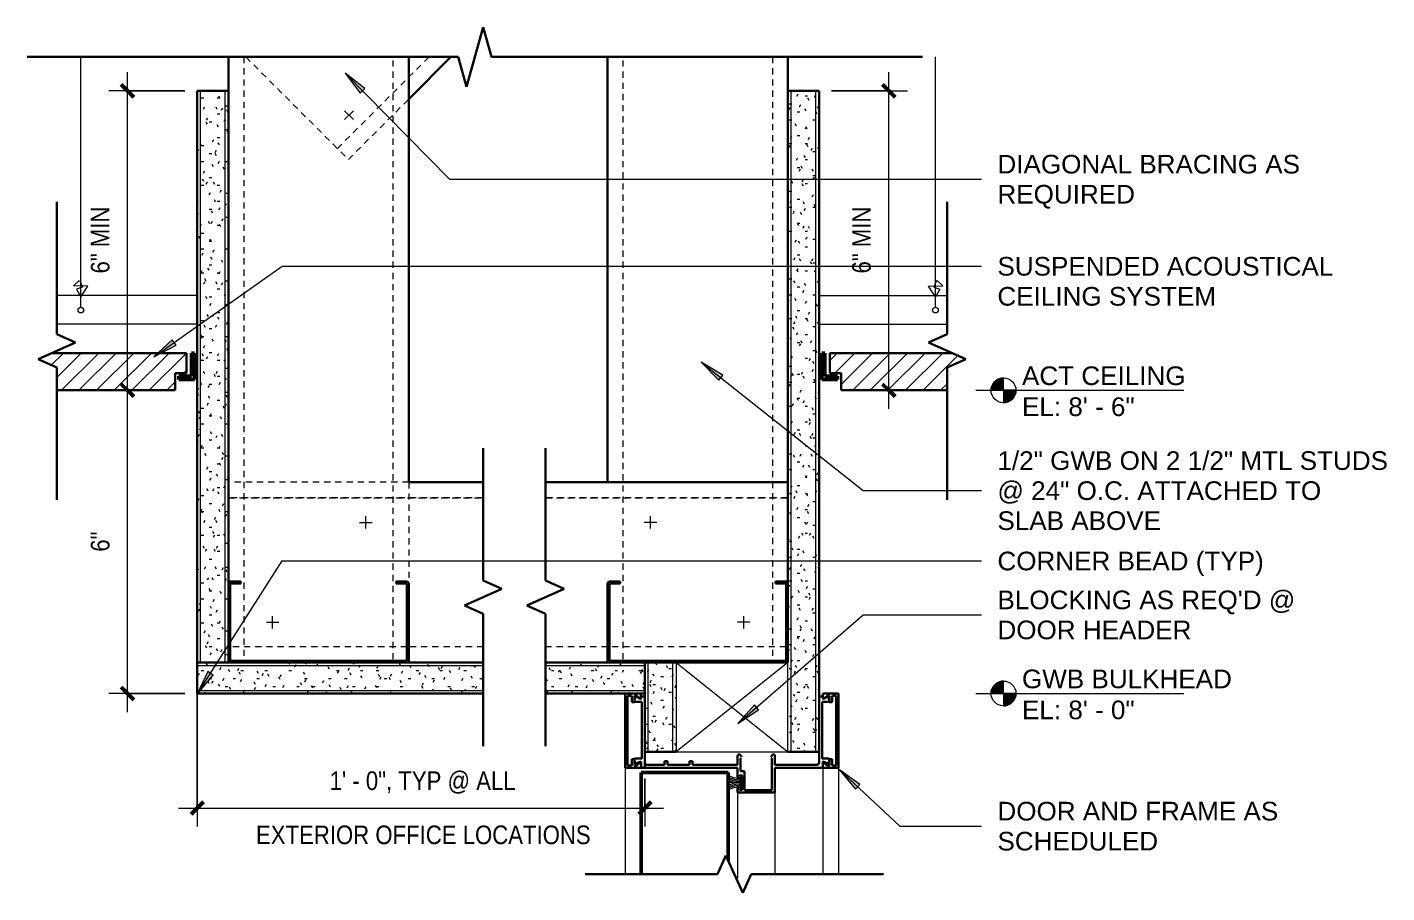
# Model space of a CAD drawing. Header units: inches. Extents: x 65 to 406, y 49 to 174.
# Drawn here: x 195.93 to 223.26, y 56.89 to 74.3 of the extents above; entities that cross this region are included whole.
import ezdxf

# ---------------------------------------------------------------- set-up
doc = ezdxf.new("R2010")
doc.units = ezdxf.units.IN
doc.header["$MEASUREMENT"] = 0
doc.linetypes.add('Hidden 1_8_', pattern=[0.1875, 0.125, -0.06249999999999999])
for name, color, linetype, lineweight in [('A-ANNO-DIMS', 211, 'Continuous', 9), ('A-ANNO-DIMS-4', 211, 'Continuous', 9), ('A-ANNO-NOTE', 131, 'Continuous', 20), ('A-DETL', 90, 'Continuous', 9), ('A-DETL-GENF', 92, 'Continuous', 9), ('A-DETL-HDLN', 90, 'Hidden 1_8_', 9), ('A-DETL-MEDM', 33, 'Continuous', 30), ('A-DETL-THIN', 151, 'Continuous', 9), ('G-ANNO-TEXT', 231, 'Continuous', 9)]:
    doc.layers.add(name, color=color, linetype=linetype, lineweight=lineweight)
doc.styles.add('Arial_2', font='arial.ttf', dxfattribs={"height": 0.3749999999999999})
doc.styles.add('Arial_3', font='arial.ttf', dxfattribs={"width": 0.85, "height": 0.3749999999999999})
doc.dimstyles.new('Linear_-_3_32__Arial__85_-_1_2__Tolerance', dxfattribs={"dimscale": 12, "dimtxt": 0.3825972749838638, "dimasz": 0.02083333333333333, "dimexe": 0.03125, "dimexo": 0.02083333333333334, "dimgap": 0.02083333333333333, "dimtad": 1, "dimdec": 1, "dimrnd": 0.5, "dimzin": 3, "dimdsep": 46, "dimlunit": 4, "dimtxsty": 'Arial_3', "dimblk1": 'OBLIQUE', "dimblk2": 'OBLIQUE', "dimsah": 1, "dimcen": 0.09, "dimdle": 0.03125, "dimazin": 0, "dimtfac": 1, "dimtdec": 4, "dimtix": 1, "dimtmove": 0, "dimatfit": 3, "dimfxl": 1, "dimtvp": 1, "dimfrac": 2, "dimtolj": 1, "dimtzin": 0, "dimarcsym": 2})
doc.dimstyles.new('Linear_-_3_32__Arial__85_-_1__Tolerance', dxfattribs={"dimscale": 12, "dimtxt": 0.3825972749838638, "dimasz": 0.02083333333333333, "dimexe": 0.03125, "dimexo": 0.02083333333333334, "dimgap": 0.02083333333333333, "dimtad": 1, "dimdec": 0, "dimzin": 3, "dimdsep": 46, "dimlunit": 4, "dimtxsty": 'Arial_3', "dimblk1": 'OBLIQUE', "dimblk2": 'OBLIQUE', "dimsah": 1, "dimcen": 0.09, "dimdle": 0.03125, "dimazin": 0, "dimtfac": 1, "dimtdec": 4, "dimtix": 1, "dimtmove": 0, "dimatfit": 3, "dimfxl": 1, "dimtvp": 1, "dimfrac": 2, "dimtolj": 1, "dimtzin": 0, "dimarcsym": 2})
pattern_1 = [(45, (13.65435249409347, 0), (-0.1767766952966369, 0.1767766952966369), [])]

# ---------------------------------------------------------------- blocks, each defined once
blk = doc.blocks.new('Gypsum Wallboard-Section - 5_8_-2601008-Section Detail - Drywall Bulkhead 4 Copy 1')
at = {"layer": 'A-DETL-GENF'}
h = blk.add_hatch(dxfattribs=at)
h.set_pattern_fill('FP_7', color=256, style=0, pattern_type=2)
h.set_pattern_definition([(0, (-185.694, -61.521), (0.64, 0.16), [0.053, -0.427, 0.053, -0.427, -2.56]), (0, (-185.694, -61.521), (0.64, 0.16), [-0.96, 0.053, -0.907, 0.053, -0.427, -1.12]), (0, (-185.694, -61.521), (0.64, 0.16), [-2.4, 0.053, -0.267, 0.053, -0.747]), (120, (-185.454, -61.441), (-0.45856406460551, 0.4742562584220408), [0.05299999999999999, -0.427, 0.05299999999999999, -0.427, -2.56]), (120, (-185.454, -61.441), (-0.45856406460551, 0.4742562584220408), [-0.9599999999999999, 0.05299999999999999, -0.9069999999999999, 0.05299999999999999, -0.427, -1.12]), (120, (-185.454, -61.441), (-0.45856406460551, 0.4742562584220408), [-2.399999999999999, 0.05299999999999999, -0.267, 0.05299999999999999, -0.7469999999999999]), (240, (-185.374, -61.121), (-0.1814359353944897, -0.6342562584220407), [0.053, -0.427, 0.053, -0.427, -2.56]), (240, (-185.374, -61.121), (-0.1814359353944897, -0.6342562584220407), [-0.96, 0.053, -0.907, 0.053, -0.427, -1.12]), (240, (-185.374, -61.121), (-0.1814359353944897, -0.6342562584220407), [-2.4, 0.053, -0.267, 0.053, -0.747])])
h.paths.add_polyline_path([(0.6406208400002774, -0.624999999999943), (5.749995920000241, -0.6249999999999217), (5.749995920000251, 8.526512829121201e-14), (2.238209617644315e-13, 6.3948846218409e-14), (2.1316282072803e-13, -0.624999999999943), (0.6249999200002242, -0.624999999999943)], flags=0)
h.paths.add_polyline_path([(6.999995920000191, -0.6249999999999537), (9.000000000000297, -0.6249999999999324), (9.000000000000307, 7.460698725481051e-14), (6.999995920000202, 5.329070518200751e-14)], flags=0)
for p, q in [((0, -0.06249999999999994), (5.749995920000027, -0.06249999999999994)), ((6.999995919999975, -0.06249999999999994), (9.000000000000078, -0.06249999999999994)), ((0, -0.5625000000000024), (5.749995920000027, -0.5625000000000024)), ((6.999995919999962, -0.5625000000000024), (9.000000000000078, -0.5625000000000024))]:
    blk.add_line(p, q, dxfattribs=at)
at = {"layer": 'A-DETL-MEDM'}
for p, q in [((0, -0.6250000000000027), (0, 0)), ((0.6249999200000101, 0), (0.6481577448406165, 0)), ((4.226833935159515, 0), (5.749995920000027, 0)), ((6.999995919999975, 0), (8.27302102651241, 0)), ((5.749995920000026, -0.6250000000000027), (0, -0.6250000000000027)), ((9.000000000000078, -0.6250000000000027), (6.999995919999962, -0.6250000000000027))]:
    blk.add_line(p, q, dxfattribs=at)
blk = doc.blocks.new('Gypsum Wallboard-Section - 5_8_-2599202-Section Detail - Drywall Bulkhead 4 Copy 1')
at = {"layer": 'A-DETL-GENF'}
h = blk.add_hatch(dxfattribs=at)
h.set_pattern_fill('FP_8', color=256, style=0, pattern_type=2)
h.set_pattern_definition([(270, (-61.521, 185.694), (0.16, -0.64), [0.053, -0.427, 0.053, -0.427, -2.56]), (270, (-61.521, 185.694), (0.16, -0.64), [-0.96, 0.053, -0.907, 0.053, -0.427, -1.12]), (270, (-61.521, 185.694), (0.16, -0.64), [-2.4, 0.053, -0.267, 0.053, -0.747]), (29.99999999999999, (-61.441, 185.454), (0.4742562584220408, 0.4585640646055101), [0.053, -0.427, 0.053, -0.427, -2.56]), (29.99999999999999, (-61.441, 185.454), (0.4742562584220408, 0.4585640646055101), [-0.96, 0.053, -0.907, 0.053, -0.427, -1.12]), (29.99999999999999, (-61.441, 185.454), (0.4742562584220408, 0.4585640646055101), [-2.4, 0.053, -0.267, 0.053, -0.747]), (150, (-61.121, 185.374), (-0.6342562584220407, 0.1814359353944898), [0.053, -0.427, 0.053, -0.427, -2.56]), (150, (-61.121, 185.374), (-0.6342562584220407, 0.1814359353944898), [-0.96, 0.053, -0.907, 0.053, -0.427, -1.12]), (150, (-61.121, 185.374), (-0.6342562584220407, 0.1814359353944898), [-2.4, 0.053, -0.267, 0.053, -0.747])])
h.paths.add_polyline_path([(7.460698725481051e-14, -0.6250000000002202), (11.50000000000008, -0.6250000000002202), (11.50000000000008, -2.1316282072803e-13), (7.460698725481051e-14, -2.1316282072803e-13), (7.460698725481051e-14, -0.6249959200002876)], flags=0)
for p, q in [((0, -0.06249999999999994), (11.49999999999999, -0.06249999999999994)), ((0, -0.5625000000000024), (11.49999999999999, -0.5625000000000024))]:
    blk.add_line(p, q, dxfattribs=at)
at = {"layer": 'A-DETL-MEDM'}
for p, q in [((0, 0), (11.49999999999999, 0)), ((0, -0.6250000000000027), (0, 0)), ((11.49999999999999, 0), (11.49999999999999, -0.6250000000000027)), ((0.02316190484053049, -0.6250000000000027), (0, -0.6250000000000027)), ((11.49999999999999, -0.6250000000000027), (1.601838095159449, -0.6250000000000027))]:
    blk.add_line(p, q, dxfattribs=at)
blk = doc.blocks.new('Break Line - Break Line-2601863-Section Detail - Drywall Bulkhead 4 Copy 1')
at = {"layer": 'A-DETL-MEDM'}
for p, q in [((0.169052581924793, 0.5999247670243675), (-0.1690525819247961, -0.5999247670247505)), ((0.3381051638495886, -1.80855330711438e-13), (0.169052581924793, 0.5999247670243675)), ((-0.3381051638495473, -1.80855330711438e-13), (-8.999999999999982, -1.80855330711438e-13)), ((-0.1690525819247961, -0.5999247670247504), (-0.3381051638495473, -1.80855330711438e-13)), ((9.000000000000016, -1.80855330711438e-13), (0.3381051638495886, -1.80855330711438e-13))]:
    blk.add_line(p, q, dxfattribs=at)
blk = doc.blocks.new('Break Line - Break Line-2599774-Section Detail - Drywall Bulkhead 4 Copy 1')
at = {"layer": 'A-DETL-MEDM'}
for p, q in [((-0.3381051638495471, 1.80855330711438e-13), (-0.1690525819247961, 0.3750000000001861)), ((-0.169052581924796, 0.3750000000001861), (0.169052581924793, -0.3749999999998031)), ((-2.99999999999998, 1.80855330711438e-13), (-0.338105163849547, 1.80855330711438e-13)), ((0.169052581924793, -0.3749999999998032), (0.3381051638495886, 1.80855330711438e-13)), ((0.3381051638495886, 1.80855330711438e-13), (3.000000000000018, 1.80855330711438e-13))]:
    blk.add_line(p, q, dxfattribs=at)
blk = doc.blocks.new('Break Line - Break Line-2600204-Section Detail - Drywall Bulkhead 4 Copy 1')
at = {"layer": 'A-DETL-MEDM'}
for p, q in [((-0.3381051638495471, 1.80855330711438e-13), (-0.1690525819247961, 0.3750000000001861)), ((-0.169052581924796, 0.3750000000001861), (0.169052581924793, -0.3749999999998031)), ((-2.99999999999998, 1.80855330711438e-13), (-0.338105163849547, 1.80855330711438e-13)), ((0.169052581924793, -0.3749999999998032), (0.3381051638495886, 1.80855330711438e-13)), ((0.3381051638495886, 1.80855330711438e-13), (3.000000000000018, 1.80855330711438e-13))]:
    blk.add_line(p, q, dxfattribs=at)
blk = doc.blocks.new('Break Line - Break Line-2600166-Section Detail - Drywall Bulkhead 4 Copy 1')
at = {"layer": 'A-DETL-MEDM'}
for p, q in [((-0.3381051638495471, 1.80855330711438e-13), (-0.1690525819247961, 0.3750000000001861)), ((-0.169052581924796, 0.3750000000001861), (0.169052581924793, -0.3749999999998031)), ((-2.99999999999998, 1.80855330711438e-13), (-0.338105163849547, 1.80855330711438e-13)), ((0.169052581924793, -0.3749999999998032), (0.3381051638495886, 1.80855330711438e-13)), ((0.3381051638495886, 1.80855330711438e-13), (3.000000000000018, 1.80855330711438e-13))]:
    blk.add_line(p, q, dxfattribs=at)
blk = doc.blocks.new('Gypsum Wallboard-Section - 5_8_-2601049-Section Detail - Drywall Bulkhead 4 Copy 1')
at = {"layer": 'A-DETL-GENF'}
h = blk.add_hatch(dxfattribs=at)
h.set_pattern_fill('FP_10', color=256, style=0, pattern_type=2)
h.set_pattern_definition([(270, (-59.721, 194.694), (0.16, -0.64), [0.053, -0.427, 0.053, -0.427, -2.56]), (270, (-59.721, 194.694), (0.16, -0.64), [-0.96, 0.053, -0.907, 0.053, -0.427, -1.12]), (270, (-59.721, 194.694), (0.16, -0.64), [-2.4, 0.053, -0.267, 0.053, -0.747]), (29.99999999999999, (-59.64100000000001, 194.454), (0.4742562584220408, 0.4585640646055101), [0.053, -0.427, 0.053, -0.427, -2.56]), (29.99999999999999, (-59.64100000000001, 194.454), (0.4742562584220408, 0.4585640646055101), [-0.96, 0.053, -0.907, 0.053, -0.427, -1.12]), (29.99999999999999, (-59.64100000000001, 194.454), (0.4742562584220408, 0.4585640646055101), [-2.4, 0.053, -0.267, 0.053, -0.747]), (150, (-59.32100000000001, 194.374), (-0.6342562584220407, 0.1814359353944898), [0.053, -0.427, 0.053, -0.427, -2.56]), (150, (-59.32100000000001, 194.374), (-0.6342562584220407, 0.1814359353944898), [-0.96, 0.053, -0.907, 0.053, -0.427, -1.12]), (150, (-59.32100000000001, 194.374), (-0.6342562584220407, 0.1814359353944898), [-2.4, 0.053, -0.267, 0.053, -0.747])])
h.paths.add_polyline_path([(7.460698725481051e-14, -0.6250000000002308), (1.800680084480181, -0.6250000000002308), (1.800680084480181, -2.238209617644315e-13), (7.460698725481051e-14, -2.238209617644315e-13)], flags=0)
for p, q in [((0, -0.06249999999999994), (1.800680084480095, -0.06249999999999994)), ((0, -0.5625000000000024), (1.800680084480095, -0.5625000000000024))]:
    blk.add_line(p, q, dxfattribs=at)
at = {"layer": 'A-DETL-MEDM'}
for p, q in [((0, 0), (1.800680084480095, 0)), ((0, -0.6250000000000027), (0, 0))]:
    blk.add_line(p, q, dxfattribs=at)
blk = doc.blocks.new('Gypsum Wallboard-Section - 5_8_-2601141-Section Detail - Drywall Bulkhead 4 Copy 1')
at = {"layer": 'A-DETL-GENF'}
h = blk.add_hatch(dxfattribs=at)
h.set_pattern_fill('FP_11', color=256, style=0, pattern_type=2)
h.set_pattern_definition([(270, (-59.721, 198.194), (0.16, -0.64), [0.053, -0.427, 0.053, -0.427, -2.56]), (270, (-59.721, 198.194), (0.16, -0.64), [-0.96, 0.053, -0.907, 0.053, -0.427, -1.12]), (270, (-59.721, 198.194), (0.16, -0.64), [-2.4, 0.053, -0.267, 0.053, -0.747]), (29.99999999999999, (-59.64100000000001, 197.954), (0.4742562584220408, 0.4585640646055101), [0.053, -0.427, 0.053, -0.427, -2.56]), (29.99999999999999, (-59.64100000000001, 197.954), (0.4742562584220408, 0.4585640646055101), [-0.96, 0.053, -0.907, 0.053, -0.427, -1.12]), (29.99999999999999, (-59.64100000000001, 197.954), (0.4742562584220408, 0.4585640646055101), [-2.4, 0.053, -0.267, 0.053, -0.747]), (150, (-59.32100000000001, 197.874), (-0.6342562584220407, 0.1814359353944898), [0.053, -0.427, 0.053, -0.427, -2.56]), (150, (-59.32100000000001, 197.874), (-0.6342562584220407, 0.1814359353944898), [-0.96, 0.053, -0.907, 0.053, -0.427, -1.12]), (150, (-59.32100000000001, 197.874), (-0.6342562584220407, 0.1814359353944898), [-2.4, 0.053, -0.267, 0.053, -0.747])])
h.paths.add_polyline_path([(7.460698725481051e-14, -1.91846538655227e-13), (13.30068008448015, -1.811883976188255e-13), (13.30068008448015, 0.6249999999998151), (7.460698725481051e-14, 0.6249999999998258)], flags=0)
for p, q in [((0, 0.5625000000000024), (13.30068008448005, 0.5625000000000024)), ((0, 0.06249999999999994), (13.30068008448005, 0.06249999999999994))]:
    blk.add_line(p, q, dxfattribs=at)
at = {"layer": 'A-DETL-MEDM'}
for p, q in [((0, 0.6250000000000027), (0, 0)), ((1.823841989320522, 0.6250000000000027), (1.800680084480085, 0.6250000000000027)), ((13.30068008448005, 0.6250000000000027), (3.402518179639439, 0.6250000000000027)), ((13.30068008448005, 0), (13.30068008448005, 0.6250000000000027)), ((0, 0), (13.30068008448005, 0))]:
    blk.add_line(p, q, dxfattribs=at)
blk = doc.blocks.new('Wood Blocking Section - BLOCKING-2601414-Section Detail - Drywall Bulkhead 4 Copy 1')
at = {"layer": 'A-DETL-GENF', "lineweight": 18}
for p, q in [((0, 1.800680084480095), (0, 0)), ((2.2498592016719, 1.800680084480095), (2.226697216831372, 1.800680084480095)), ((2.2498592016719, 0), (2.2498592016719, 1.800680084480095)), ((0, 0), (2.2498592016719, 0))]:
    blk.add_line(p, q, dxfattribs=at)
at = {"layer": 'A-DETL-GENF'}
for p, q in [((2.2498592016719, 1.800680084480095), (0, 0)), ((0, 1.800680084480095), (2.2498592016719, 0))]:
    blk.add_line(p, q, dxfattribs=at)
blk = doc.blocks.new('C Studs-Section - 3 5_8_-1255395-Section Detail - Drywall Bulkhead 4 Copy 1')
at = {"layer": 'A-DETL-MEDM'}
for p, q in [((-1.291310268187776, 2.203604713219659), (-1.291310268187776, 0.6411047132196488)), ((2.302439731812214, 2.234854713219659), (-1.260060268187776, 2.234854713219659)), ((-1.256154018187776, 0.6450109632196489), (-1.256154018187776, 2.199698463219659)), ((-1.256154018187776, 2.199698463219659), (2.298533481812215, 2.199698463219659)), ((2.298533481812215, 2.199698463219659), (2.298533481812215, 0.6450109632196489)), ((2.333689731812214, 0.6411047132196485), (2.333689731812214, 2.203604713219659)), ((-1.260060268187776, 0.6098547132196489), (-1.04131026818778, 0.6098547132196489)), ((-1.04131026818778, 0.6450109632196489), (-1.256154018187776, 0.6450109632196489)), ((-1.04131026818778, 0.6098547132196489), (-1.04131026818778, 0.6450109632196489)), ((2.298533481812215, 0.6450109632196489), (2.083689731812217, 0.6450109632196489)), ((2.083689731812217, 0.6450109632196489), (2.083689731812217, 0.6098547132196489)), ((2.083689731812217, 0.6098547132196489), (2.302439731812214, 0.6098547132196489))]:
    blk.add_line(p, q, dxfattribs=at)
for centre, radius, start, end in [((-1.260060268187776, 2.203604713219659), 0.03125, 90, 180), ((2.302439731812214, 2.203604713219659), 0.03125, 0, 90.00000000000081), ((-1.260060268187776, 0.6411047132196491), 0.03125000000000022, 180, 269.9999999999992), ((2.302439731812214, 0.6411047132196491), 0.03125000000000013, 270.0000000000006, 359.9999999999996)]:
    blk.add_arc(centre, radius, start, end, dxfattribs=at)
blk = doc.blocks.new('Break Line - Break Line-2602496-Section Detail - Drywall Bulkhead 4 Copy 1')
at = {"layer": 'A-DETL-MEDM'}
for p, q in [((0.169052581924793, 0.3749999999998032), (-0.1690525819247961, -0.3750000000001861)), ((0.3381051638495886, -1.80855330711438e-13), (0.169052581924793, 0.3749999999998032)), ((-0.338105163849547, -1.80855330711438e-13), (-2.99999999999998, -1.80855330711438e-13)), ((-0.1690525819247961, -0.3750000000001861), (-0.3381051638495471, -1.80855330711438e-13)), ((3.000000000000018, -1.80855330711438e-13), (0.3381051638495886, -1.80855330711438e-13))]:
    blk.add_line(p, q, dxfattribs=at)
blk = doc.blocks.new('FORM Elevation Symbol - Default-654938-Section Detail - Drywall Bulkhead 4 Copy 1')
at = {"layer": 'A-ANNO-NOTE', "lineweight": 9}
h = blk.add_hatch(color=256, dxfattribs=at)
edge = h.paths.add_edge_path(flags=0)
edge.add_line((0.06228824751588267, -1.7167258113785e-19), (-0.0002117524841174084, 2.019428190207925e-16))
edge.add_arc((0.06228824751588276, 1.196959198423997e-16), 0.06250000000000012, 90.00000000000028, 180.0000000000003, ccw=False)
edge.add_line((0.06228824751588278, 0.06250000000000029), (0.06228824751588267, 0))
h = blk.add_hatch(color=256, dxfattribs=at)
edge = h.paths.add_edge_path(flags=0)
edge.add_arc((0.06228824751588245, -5.818472602597125e-16), 0.06250000000000006, -89.99999999999937, 7.958078640513122e-13, ccw=False)
edge.add_line((0.06228824751588317, -0.06250000000000068), (0.06228824751588328, 0))
edge.add_line((0.06228824751588328, 2.587522633013546e-21), (0.1247882475158825, -2.019428190207919e-16))
at = {"layer": 'A-ANNO-NOTE'}
for p, q in [((-0.07662312999484315, 2.200828220587822e-16), (0.9695718919529006, -2.93551736688739e-17)), ((-0.0002117524841174084, 2.019428190207925e-16), (0.06228824751588267, -1.7167258113785e-19)), ((0.06228824751588267, 0), (0.06228824751588278, 0.06250000000000029)), ((0.1247882475158825, -2.019428190207919e-16), (0.06228824751588328, 2.587522633013546e-21)), ((0.06228824751588328, 0), (0.06228824751588317, -0.06250000000000068))]:
    blk.add_line(p, q, dxfattribs=at)
blk.add_circle((0.06228824751588267, 0), 0.06250000000000014, dxfattribs=at)
for centre, radius, start, end in [((0.06228824751588276, 1.196959198423997e-16), 0.06250000000000012, 89.99999999999994, 180), ((0.06228824751588245, -5.818472602597125e-16), 0.06250000000000006, 270.0000000000002, 4.007498898644031e-13)]:
    blk.add_arc(centre, radius, start, end, dxfattribs=at)
blk = doc.blocks.new('DIMBLOCK11-Section Detail - Drywall Bulkhead 4 Copy 1')
at = {"layer": 'A-ANNO-DIMS-4'}
for p, q in [((197.94429046782, 66.62059531344553), (197.94429046782, 73.396274085526)), ((199.0980047231611, 73.021274085526), (197.56929046782, 73.021274085526)), ((197.94429046782, 73.021274085526), (199.0980047231611, 73.021274085526)), ((198.0175137725234, 66.99559531344553), (197.56929046782, 66.99559531344553)), ((197.94429046782, 66.99559531344553), (198.0175137725234, 66.99559531344553))]:
    blk.add_line(p, q, dxfattribs=at)
at = {"layer": 'A-ANNO-DIMS-4', "lineweight": 50}
for p, q in [((197.94429046782, 73.021274085526), (197.81929046782, 73.14627408552602)), ((197.94429046782, 73.021274085526), (198.06929046782, 72.896274085526)), ((197.94429046782, 66.99559531344553), (197.81929046782, 67.12059531344555)), ((197.94429046782, 66.99559531344553), (198.06929046782, 66.87059531344553))]:
    blk.add_line(p, q, dxfattribs=at)
at = {"layer": 'A-ANNO-DIMS-4', "color": 0, "insert": (197.2074543412862, 69.34624710816756), "char_height": 0.3749999999999999, "width": 1.589250219163741, "attachment_point": 1, "rotation": 90, "line_spacing_factor": 0.9417779076525877, "style": 'Arial_3'}
blk.add_mtext('6" MIN', dxfattribs=at)
blk = doc.blocks.new('_Oblique')
at = {"color": 0, "linetype": 'ByBlock', "lineweight": -2}
blk.add_line((-0.5, -0.5), (0.5, 0.5), dxfattribs=at)
blk = doc.blocks.new('DIMBLOCK12-Section Detail - Drywall Bulkhead 4 Copy 1')
at = {"layer": 'A-ANNO-DIMS-4'}
for p, q in [((197.94429046782, 60.52127408552601), (197.94429046782, 67.37059531344553)), ((198.0175137725234, 66.99559531344553), (197.56929046782, 66.99559531344553)), ((197.94429046782, 66.99559531344553), (198.0175137725234, 66.99559531344553)), ((199.0980048031611, 60.89627408552601), (197.56929046782, 60.89627408552601)), ((197.94429046782, 60.89627408552601), (199.0980048031611, 60.89627408552601))]:
    blk.add_line(p, q, dxfattribs=at)
at = {"layer": 'A-ANNO-DIMS-4', "lineweight": 50}
for p, q in [((197.94429046782, 66.99559531344553), (197.81929046782, 67.12059531344555)), ((197.94429046782, 66.99559531344553), (198.06929046782, 66.87059531344553)), ((197.94429046782, 60.89627408552601), (197.81929046782, 61.02127408552601)), ((197.94429046782, 60.89627408552601), (198.06929046782, 60.771274085526))]:
    blk.add_line(p, q, dxfattribs=at)
at = {"layer": 'A-ANNO-DIMS-4', "color": 0, "insert": (197.2074543412862, 63.74874995007102), "char_height": 0.3749999999999999, "width": 0.4732433985954253, "attachment_point": 1, "rotation": 90, "line_spacing_factor": 0.9417779076525877, "style": 'Arial_3'}
blk.add_mtext('6"', dxfattribs=at)
blk = doc.blocks.new('DIMBLOCK13-Section Detail - Drywall Bulkhead 4 Copy 1')
at = {"layer": 'A-ANNO-DIMS-4'}
for p, q in [((199.3480047231611, 61.27127408552602), (199.3480047231611, 58.21705151366576)), ((199.3480047231611, 58.59205151366576), (199.3480047231611, 61.27127408552602)), ((208.348004803161, 59.18910532669285), (208.348004803161, 58.21705151366576)), ((208.348004803161, 58.59205151366576), (208.348004803161, 59.18910532669285)), ((198.9730047231611, 58.59205151366576), (208.723004803161, 58.59205151366576))]:
    blk.add_line(p, q, dxfattribs=at)
at = {"layer": 'A-ANNO-DIMS-4', "lineweight": 50}
for p, q in [((199.3480047231611, 58.59205151366576), (199.2230047231611, 58.46705151366575)), ((199.3480047231611, 58.59205151366576), (199.4730047231611, 58.71705151366576)), ((208.348004803161, 58.59205151366576), (208.223004803161, 58.46705151366575)), ((208.348004803161, 58.59205151366576), (208.473004803161, 58.71705151366576))]:
    blk.add_line(p, q, dxfattribs=at)
at = {"layer": 'A-ANNO-DIMS-4', "color": 0, "char_height": 0.3749999999999999, "attachment_point": 1, "line_spacing_factor": 0.9417779076525877, "style": 'Arial_3'}
for s, insert, width in [('1\' - 0", TYP @ ALL', (202.0085947872771, 59.3288876401995), 4.414583942121505), ('EXTERIOR OFFICE LOCATIONS', (200.5282376386857, 58.24027644791664), 7.967441098740891)]:
    blk.add_mtext(s, dxfattribs=dict(at, insert=insert, width=width))
blk = doc.blocks.new('DIMBLOCK14-Section Detail - Drywall Bulkhead 4 Copy 1')
at = {"layer": 'A-ANNO-DIMS-4'}
for p, q in [((213.2515783401739, 66.62059531344553), (213.2515783401739, 73.396274085526)), ((212.097864004833, 73.021274085526), (213.6265783401739, 73.021274085526)), ((213.2515783401739, 73.021274085526), (212.097864004833, 73.021274085526)), ((213.3248016448773, 66.99559531344553), (212.8765783401739, 66.99559531344553)), ((213.2515783401739, 66.99559531344553), (213.3248016448773, 66.99559531344553))]:
    blk.add_line(p, q, dxfattribs=at)
at = {"layer": 'A-ANNO-DIMS-4', "lineweight": 50}
for p, q in [((213.2515783401739, 73.021274085526), (213.1265783401739, 73.146274085526)), ((213.2515783401739, 73.021274085526), (213.3765783401739, 72.89627408552599)), ((213.2515783401739, 66.99559531344553), (213.1265783401739, 67.12059531344555)), ((213.2515783401739, 66.99559531344553), (213.3765783401739, 66.87059531344553))]:
    blk.add_line(p, q, dxfattribs=at)
at = {"layer": 'A-ANNO-DIMS-4', "color": 0, "insert": (212.5147422136402, 69.34624710816755), "char_height": 0.3749999999999999, "width": 1.589250219163741, "attachment_point": 1, "rotation": 90, "line_spacing_factor": 0.9417779076525877, "style": 'Arial_3'}
blk.add_mtext('6" MIN', dxfattribs=at)

msp = doc.modelspace()

# ---------------------------------------------------------------- hatches: boundary and pattern name
at = {"layer": 'A-DETL-GENF'}
h = msp.add_hatch(dxfattribs=at)
h.set_pattern_fill('FP_9', style=0, pattern_type=2)
h.set_pattern_definition(pattern_1)
h.paths.add_polyline_path([(198.9056305434313, 66.99559531344562), (198.9056305434313, 67.34113449342014), (199.1324575420788, 67.34113449342014), (199.1324575420788, 67.74559531344562), (196.4231123008959, 67.74559531344562), (196.1466261032566, 67.62095343190568), (196.5216261032566, 67.45190084998092), (196.5216261032566, 66.99559531344562)], flags=0)
h = msp.add_hatch(dxfattribs=at)
h.set_pattern_fill('FP_9', style=0, pattern_type=2)
h.set_pattern_definition(pattern_1)
h.paths.add_polyline_path([(212.290238264563, 66.99559531344562), (214.4242427047377, 66.99559531344562), (214.4242427047377, 67.45190084998092), (214.7992427047377, 67.62095343190568), (214.5227565070985, 67.74559531344562), (212.0634112659155, 67.74559531344562), (212.0634112659155, 67.34113449342014), (212.290238264563, 67.34113449342014)], flags=0)
at = {"layer": 'G-ANNO-TEXT'}
for points in [[(202.3190981254913, 73.37552918295926), (202.6232042593439, 72.97322015449555), (202.7169673326956, 73.06563696139047)], [(198.4755547359987, 67.66874486672482), (198.9218887464465, 67.90351932476445), (198.8459161827972, 68.0110393214792)], [(209.4815243290576, 67.56280729057569), (209.8320211888432, 67.20019862229732), (209.9139283272275, 67.30326947561048)], [(199.3449970931682, 60.87981782345177), (199.6692367295662, 61.26608425121732), (199.5582154238822, 61.33684193493584)], [(210.2133335155812, 60.29225949113714), (210.6343381403444, 60.56990711125709), (210.5481322637127, 60.66941051298365)], [(212.2584007757254, 59.35760444920669), (212.5793159467132, 58.96857161246898), (212.6690701347484, 59.0648865430412)]]:
    msp.add_hatch(color=7, dxfattribs=at).paths.add_polyline_path(points, flags=0)

# ---------------------------------------------------------------- linework, layer by layer
at = {"layer": 'A-DETL', "lineweight": 50}
for p, q in [((199.2919945290445, 67.74559531344553), (199.2285645565672, 67.74559531344553)), ((199.2285645565672, 67.74559531344553), (199.2285645565672, 67.27684531344556)), ((199.2919945290445, 67.21434531344556), (199.2919945290445, 67.74559531344553)), ((211.9038742789494, 67.21434531344556), (211.9038742789494, 67.74559531344553)), ((211.9038742789494, 67.74559531344553), (211.9673042514266, 67.74559531344553)), ((211.9673042514266, 67.74559531344553), (211.9673042514266, 67.27684531344556)), ((199.2285645565672, 67.27684531344556), (198.9785645565672, 67.27684531344556)), ((198.9785645565672, 67.27684531344556), (198.9785645565672, 67.21434531344556)), ((211.9673042514266, 67.27684531344556), (212.2173042514267, 67.27684531344556)), ((212.2173042514267, 67.27684531344556), (212.2173042514267, 67.21434531344556)), ((198.9785645565672, 67.21434531344556), (199.2919945290445, 67.21434531344556)), ((212.2173042514267, 67.21434531344556), (211.9038742789494, 67.21434531344556)), ((208.2715298532543, 59.3082359326029), (210.0215298353169, 59.3082359326029)), ((208.2715298532543, 57.26084301397221), (208.2715298532543, 59.3082359326029)), ((210.0215298353169, 59.3082359326029), (210.0215298353169, 57.53812360600052))]:
    msp.add_line(p, q, dxfattribs=at)
at = {"layer": 'A-DETL-HDLN'}
for p, q in [((200.2855047231612, 73.70131025689935), (200.2855047231612, 61.556430335526)), ((200.3238222415852, 73.70131025689935), (202.3857047329333, 71.63942776555125)), ((202.1647338638124, 71.86039863467211), (204.0056454860396, 73.70131025689935)), ((203.2855007231612, 61.58377400552602), (203.2855007231612, 73.70131025689935)), ((207.9105007231611, 61.58377400552602), (207.9105007231611, 73.70131025689935)), ((210.9104967231611, 73.70131025689935), (210.9104967231611, 61.55643033552594)), ((202.1647338638124, 71.86039863467211), (203.5980007231611, 73.29366549402083)), ((202.3857047329333, 71.63942776555125), (203.5980007231611, 72.8517237557791)), ((203.5980007231612, 65.14627000552606), (199.9730047231611, 65.14627000552606)), ((203.5980007231612, 65.14627000552606), (203.5980007231612, 63.12311218068542)), ((207.5980007231611, 65.14627000552606), (211.2228640048329, 65.14627000552606)), ((205.0980007231611, 64.83377000552602), (199.9730047231611, 64.833770005526)), ((199.9731374414893, 64.83377000552605), (205.0980007231612, 64.83377000552602)), ((211.222864004833, 64.83377000552605), (206.3480007231611, 64.83377000552602)), ((206.3480007231611, 64.833770005526), (211.2228640048329, 64.833770005526)), ((203.5628443931612, 61.83377400552492), (200.0081568931612, 61.83377400552492)), ((205.0980007231611, 61.83377400552494), (203.5980006431612, 61.83377400552492)), ((207.597863924833, 61.83377400552494), (206.3480007231611, 61.83377400552494)), ((211.1877076748329, 61.83377400552496), (207.633020174833, 61.83377400552494)), ((203.5980007231612, 61.5444359903665), (203.5980007231612, 61.52127408552602))]:
    msp.add_line(p, q, dxfattribs=at)
at = {"layer": 'A-DETL-MEDM'}
for p, q in [((199.9730047231611, 73.021274085526), (199.9730047231611, 73.70131025689935)), ((203.5980007231612, 65.14627000552606), (203.5980007231611, 73.70131025689935)), ((203.5980007231611, 72.8517237557791), (204.4475872242814, 73.70131025689936)), ((207.5980007231611, 65.14627000552606), (207.5980007231611, 73.70131025689935)), ((211.222864004833, 73.021274085526), (211.222864004833, 73.70131025689933)), ((199.1324575420786, 67.74559531344553), (196.4231123008956, 67.74559531344553)), ((199.1324575420786, 67.34113449342006), (199.1324575420786, 67.74559531344553)), ((214.5227565070983, 67.74559531344553), (212.0634112659153, 67.74559531344553)), ((212.0634112659153, 67.74559531344553), (212.0634112659153, 67.34113449342006)), ((198.9056305434311, 66.99559531344553), (198.9056305434311, 67.34113449342006)), ((198.9056305434311, 67.34113449342006), (199.1324575420786, 67.34113449342006)), ((212.0634112659153, 67.34113449342006), (212.2902382645628, 67.34113449342006)), ((212.2902382645628, 67.34113449342006), (212.2902382645628, 66.99559531344553)), ((196.5216261032564, 66.99559531344553), (198.9056305434311, 66.99559531344553)), ((212.2902382645628, 66.99559531344553), (214.4242427047375, 66.99559531344553)), ((205.0980007231611, 65.14627000552608), (203.5980007231612, 65.14627000552606)), ((211.222864004833, 65.1462700055261), (206.3480007231611, 65.14627000552608)), ((207.9533640517987, 60.89627408552606), (207.9533640517987, 59.40123593164954)), ((208.2663640524343, 60.89627408552606), (207.9533640517987, 60.89627408552606)), ((207.9983640513374, 59.44623593118838), (207.9983640513374, 60.85127408598738)), ((207.9983640513374, 60.85127408598738), (208.0783640543612, 60.85127408598738)), ((208.0849426599678, 60.85127408598738), (208.0849426599678, 60.7220188626065)), ((208.0849426599678, 60.7220188626065), (208.1366673947013, 60.7220188626065)), ((208.1366673947013, 60.7220188626065), (208.1366673947013, 60.85127408598738)), ((208.1366673947013, 60.85127408598738), (208.1826704782572, 60.85127408598738)), ((208.141529854587, 60.72623591806833), (208.141529854587, 60.77823591753527)), ((208.2835298531316, 60.72623591806833), (208.141529854587, 60.72623591806833)), ((208.1826704782572, 60.85127408598738), (208.2543516400643, 60.7883234587483)), ((208.2031288021269, 60.81376069114732), (208.243047689345, 60.79077115011253)), ((208.2663640524343, 60.79421228751963), (208.2663640524343, 60.89627408552606)), ((208.2835298531316, 59.58900176939461), (208.2835298531316, 60.72623591806833)), ((208.2945290642554, 60.83423591696142), (208.348004803161, 60.83423591696142)), ((211.8998647930634, 60.83423591696143), (211.8478640048329, 60.83423591696143)), ((211.9108640041873, 59.58900176939463), (211.9108640041873, 60.72623591806834)), ((211.9108640041873, 60.72623591806834), (212.0528640027316, 60.72623591806834)), ((211.9280298048845, 60.89627408552607), (212.2410298055202, 60.89627408552607)), ((211.9280298048845, 60.79421228751982), (211.9280298048845, 60.89627408552607)), ((212.0117233790614, 60.8512740859874), (211.9400422172545, 60.78832345874834)), ((211.9912650551917, 60.81376069114734), (211.9513461679738, 60.79077115011269)), ((212.0577264626173, 60.8512740859874), (212.0117233790614, 60.8512740859874)), ((212.0528640027316, 60.72623591806834), (212.0528640027316, 60.77823591753528)), ((212.0577264626173, 60.72201886260652), (212.0577264626173, 60.8512740859874)), ((212.109451197351, 60.72201886260652), (212.0577264626173, 60.72201886260652)), ((212.109451197351, 60.8512740859874), (212.109451197351, 60.72201886260652)), ((212.1960298059814, 60.8512740859874), (212.1160298029576, 60.8512740859874)), ((212.1960298059814, 59.4462359311884), (212.1960298059814, 60.8512740859874)), ((212.2410298055202, 60.89627408552607), (212.2410298055202, 59.40123593164955)), ((208.3465298524857, 59.72059400104594), (208.3465298524857, 59.50423593060686)), ((208.348004803161, 59.72059400104595), (208.348004803161, 59.40123593164955)), ((210.2102444563562, 59.46323593101415), (210.2102444563562, 59.64120592918985)), ((210.2662833761094, 59.65622096039863), (210.2902348275487, 59.61473594512679)), ((210.2722444557208, 59.5922359296919), (210.2722444557208, 59.46323593101417)), ((210.9041258037269, 59.65622096039868), (210.8801743522876, 59.61473594512679)), ((210.8981647241155, 59.5922359296919), (210.8981647241155, 58.95210294833228)), ((210.9601647234799, 59.46323593101417), (210.9601647234799, 59.64120592919002)), ((211.8478640048329, 59.72059400104595), (211.8478640048329, 59.50423593065506)), ((207.9533640517987, 59.40123593164954), (208.2715298532543, 59.40123593164954)), ((208.0783640543612, 59.44623593118838), (207.9983640513374, 59.44623593118838)), ((208.0849426599678, 59.57549115456926), (208.0849426599678, 59.44623593118844)), ((208.1366673947013, 59.57549115456926), (208.0849426599678, 59.57549115456926)), ((208.1366673947013, 59.44623593118838), (208.1366673947013, 59.57549115456926)), ((208.1826704782572, 59.44623593118838), (208.1366673947013, 59.44623593118838)), ((208.1415329903679, 59.53750884407857), (208.1415329903679, 59.58900176939461)), ((208.1415329903679, 59.58900176939461), (208.2835298531316, 59.58900176939461)), ((208.253843817916, 59.5087405873809), (208.1826704782572, 59.4462359311884)), ((208.2430476893449, 59.52446653735058), (208.2031288021269, 59.50147699631589)), ((208.2715298532543, 59.40123593164955), (208.2715298532543, 59.50800177022496)), ((210.2095299361971, 59.40123593164955), (208.2715298532543, 59.40123593164955)), ((208.3865298520752, 59.46323593101415), (208.7415298484371, 59.46323593101415)), ((208.7415298484371, 59.46323593101415), (208.7415298484371, 59.5352359302761)), ((208.7415298484371, 59.5352359302761), (208.8035298478014, 59.5352359302761)), ((208.8035298478014, 59.5352359302761), (208.8035298478014, 59.46323593101415)), ((208.8035298478014, 59.46323593101415), (209.2425298433019, 59.46323593101415)), ((209.2425298433019, 59.5352359302761), (209.3045298426661, 59.5352359302761)), ((209.2425298433019, 59.46323593101415), (209.2425298433019, 59.5352359302761)), ((209.3045298426661, 59.5352359302761), (209.3045298426661, 59.46323593101415)), ((209.3045298426661, 59.46323593101415), (210.2102444563562, 59.46323593101415)), ((210.2095299361971, 59.21210294566734), (210.2095299361971, 59.40123593164955)), ((210.2722444557205, 59.33210294443737), (210.2722444557205, 59.4762359308809)), ((210.3495299347619, 59.33210294443737), (210.2722444557205, 59.33210294443737)), ((210.3495299347619, 58.95210294833228), (210.3495299347619, 59.33210294443737)), ((210.9595299361971, 59.40123593164955), (210.9595299361971, 58.90210294884477)), ((211.9280298048845, 59.40123593164955), (210.9595299361971, 59.40123593164955)), ((211.8078640052435, 59.46323593101417), (210.9601647234799, 59.46323593101417)), ((212.0528608669509, 59.58900176939463), (211.9108640041873, 59.58900176939463)), ((211.9228640040643, 59.50800177022498), (211.9228640040643, 59.40123593164955)), ((211.9280298048845, 59.40123593164955), (211.9280298048845, 59.50667169723371)), ((212.2410298055202, 59.40123593164955), (211.9280298048845, 59.40123593164955)), ((211.9405500394028, 59.50874058738091), (212.0117233790614, 59.4462359311884)), ((211.9513461679739, 59.52446653735052), (211.9912650551917, 59.50147699631591)), ((212.0117233790614, 59.4462359311884), (212.0577264626173, 59.4462359311884)), ((212.0528608669509, 59.5375088440877), (212.0528608669509, 59.58900176939463)), ((212.0577264626173, 59.57549115456928), (212.109451197351, 59.57549115456928)), ((212.0577264626173, 59.4462359311884), (212.0577264626173, 59.57549115456928)), ((212.109451197351, 59.57549115456928), (212.109451197351, 59.44623593118845)), ((212.1160298029576, 59.4462359311884), (212.1960298059814, 59.4462359311884)), ((210.3045299352233, 58.97960294805037), (210.3045299352233, 59.22460294553909)), ((210.2095299361971, 58.90210294884477), (210.2095299361971, 58.99210294792229)), ((210.9595299361971, 58.90210294884477), (210.2095299361971, 58.90210294884477)), ((210.8981647241155, 58.95210294833228), (210.3495299347619, 58.95210294833228))]:
    msp.add_line(p, q, dxfattribs=at)
for centre, radius, start, end in [((208.1825298541668, 60.77823591753527), 0.04099999957969658, 64.633579097196, 180), ((208.2525298534493, 60.80723591723815), 0.01899999980530014, 240.0620862190247, 0.5637013445846077), ((208.2945290642554, 60.81123591719718), 0.02299999976424895, 89.99999999996459, 179.9980350613598), ((211.8998647930634, 60.81123591719719), 0.02299999976423416, 0.001964938666698294, 89.99999999999113), ((211.9418640038697, 60.80723591723816), 0.01899999980530014, 179.4362986554162, 299.9379137809746), ((212.011864003152, 60.77823591753528), 0.04099999957975342, 0, 115.3664209029717), ((210.2402744560485, 59.64120592918985), 0.03002999969226039, 89.99790677653625, 180), ((210.2402766516074, 59.64120592918985), 0.03002999969230589, 30.00006909532376, 90.00209579631581), ((210.9301325282287, 59.64120592919002), 0.03002999969209762, 89.99790631564537, 149.9999309046856), ((210.9301347237879, 59.64120592919002), 0.03002999969211828, 0, 90.00209533577744), ((208.1825298541668, 59.53700176992767), 0.04099999957971685, 179.2913670791712, 295.3664209027804), ((208.2525298534491, 59.50800177022496), 0.01899999980528833, 0, 119.9379137809897), ((208.3873938179341, 59.50409101924636), 0.04086422238910877, 179.7968191665819, 268.7885420775498), ((211.8070000393847, 59.50409101924637), 0.04086422238910898, 271.2114579224096, 0.2031809009743805), ((211.9418640038697, 59.50800177022498), 0.01899999980528833, 60.06208621901953, 180), ((212.011864003152, 59.53700176992768), 0.04099999957983042, 244.6335790971532, 0.708632933567231), ((210.2295299359921, 59.21210294566734), 0.01999999979500444, 180, 0), ((210.2770299355052, 59.22460294553909), 0.02749999971808847, 0, 180), ((210.2295299359921, 58.99210294792229), 0.01999999979500444, 0, 180), ((210.2770299355052, 58.97960294805037), 0.02749999971808847, 180, 0)]:
    msp.add_arc(centre, radius, start, end, dxfattribs=at)
at = {"layer": 'A-DETL-THIN'}
for p, q in [((197.0058790816737, 68.66537524966473), (197.0058790816737, 73.70131025689935)), ((214.1899897263202, 68.66537524966473), (214.1899897263202, 73.70131025689935)), ((202.4874795468314, 72.44252910867218), (202.3107028515348, 72.61930580396874)), ((202.3107028515348, 72.44252910867212), (202.4874795468315, 72.61930580396874)), ((196.8561494667576, 69.09938854598468), (196.9754671661726, 69.20498809734417)), ((196.9866955503986, 69.20498809734417), (197.0374012600784, 69.06789087119355)), ((214.2091732575953, 69.20498809734417), (214.1584675479155, 69.06789087119355)), ((214.3397193412363, 69.09938854598468), (214.2204016418213, 69.20498809734417)), ((199.3480048031609, 68.90569487985582), (196.5216261032564, 68.90569487985582)), ((197.1477283961575, 69.0915141987704), (196.8561494667576, 69.09938854598468)), ((197.0374012600784, 69.06789087119355), (196.9191933352294, 69.02851884918815)), ((196.9191933352294, 69.02851884918815), (197.0058790816737, 68.87890482244657)), ((197.0058790816737, 68.87890482244657), (197.1477283961575, 69.0915141987704)), ((211.847864004833, 68.90569487985582), (214.4242427047375, 68.90569487985582)), ((214.0481404118364, 69.0915141987704), (214.3397193412363, 69.09938854598468)), ((214.1899897263202, 68.87890482244657), (214.0481404118364, 69.0915141987704)), ((214.1584675479155, 69.06789087119355), (214.2766754727645, 69.02851884918815)), ((214.2766754727645, 69.02851884918815), (214.1899897263202, 68.87890482244657)), ((199.348004803161, 68.32527081883578), (196.5216261032564, 68.32527081883578)), ((211.8478640048328, 68.32527081883578), (214.4242427047375, 68.32527081883578)), ((202.611932908623, 64.33785726088671), (202.861932908623, 64.33785726088671)), ((202.736932908623, 64.21285726088671), (202.736932908623, 64.46285726088671)), ((208.5840685376992, 64.33785726088671), (208.3340685376992, 64.33785726088671)), ((208.4590685376993, 64.21285726088671), (208.4590685376993, 64.46285726088671)), ((200.7369329086228, 62.32968675016442), (200.9869329086227, 62.32968675016442)), ((200.8619329086228, 62.20468675016441), (200.8619329086228, 62.45468675016442)), ((210.4590685376995, 62.32968675016442), (210.2090685376995, 62.32968675016442)), ((210.3340685376994, 62.20468675016441), (210.3340685376994, 62.45468675016442)), ((207.9533640517987, 59.40123593164954), (207.9533640517987, 57.26084301397221)), ((211.9228640040643, 59.4012359316496), (211.9228640040643, 57.2608430139722)), ((212.2410298055202, 59.40123593164955), (212.2410298055202, 57.2608430139722)), ((210.2770299355052, 59.10210294679475), (210.0215298353169, 59.10210294679475)), ((210.2695299026634, 58.97960294131556), (210.2695299026634, 59.22460306529322)), ((210.2845298883583, 59.22460306529322), (210.2845298883583, 58.97960294131556)), ((210.2095299361971, 58.90210294884477), (210.2095299361971, 57.17991710503421)), ((210.9595299361971, 58.90210294884477), (210.9595299361971, 57.2608430139722))]:
    msp.add_line(p, q, dxfattribs=at)
for centre, radius in [((197.006687438014, 68.60860903663948), 0.05677196826957243), ((214.1891813699799, 68.60860903663948), 0.05677196826960085)]:
    msp.add_circle(centre, radius, dxfattribs=at)
for centre, radius, start, end in [((210.2623330146003, 59.69050287974945), 0.4999999948750752, 241.2096312008513, 271.6843857070083), ((210.2623330146001, 59.66050288005694), 0.4999999948750242, 241.209631200871, 271.6843857070313), ((210.2623330146001, 59.6305028803645), 0.4999999948750242, 241.209631200871, 271.6843857070313), ((210.2623330146003, 59.60050288067186), 0.4999999948750268, 241.2096312008484, 265.4150269823675), ((210.2623330145999, 58.60370301291769), 0.4999999948749209, 94.58497301759711, 118.7903687991128), ((210.2623330146003, 58.57370301322518), 0.4999999948750353, 88.31561429299119, 118.7903687991499), ((210.2623330146003, 58.54370301353263), 0.4999999948750353, 88.3156142929912, 118.7903687991499), ((210.2623330145999, 58.51370301384017), 0.4999999948749458, 88.315614292942, 118.7903687991111)]:
    msp.add_arc(centre, radius, start, end, dxfattribs=at)
at = {"layer": 'G-ANNO-TEXT', "color": 7}
for p, q in [((202.3190981254913, 73.37552918295926), (202.6232042593439, 72.97322015449555)), ((202.7169673326956, 73.06563696139047), (202.3190981254913, 73.37552918295926)), ((202.3190981254913, 73.37552918295926), (204.420905477386, 71.24310410219655)), ((202.6232042593439, 72.97322015449555), (202.7169673326956, 73.06563696139047)), ((204.420905477386, 71.24310410219655), (215.1153008161716, 71.24310410219655)), ((198.4755547359987, 67.66874486672482), (201.0542067486369, 69.49079481227552)), ((201.0542067486369, 69.49079481227552), (215.1153008161716, 69.49079481227552)), ((198.8459161827972, 68.0110393214792), (198.4755547359987, 67.66874486672482)), ((198.4755547359987, 67.66874486672482), (198.9218887464465, 67.90351932476445)), ((198.9218887464465, 67.90351932476445), (198.8459161827972, 68.0110393214792)), ((209.4815243290576, 67.56280729057569), (209.8320211888432, 67.20019862229732)), ((209.9139283272275, 67.30326947561048), (209.4815243290576, 67.56280729057569)), ((209.4815243290576, 67.56280729057569), (212.7352922726285, 64.97714109438648)), ((209.8320211888432, 67.20019862229732), (209.9139283272275, 67.30326947561048)), ((212.7352922726285, 64.97714109438648), (215.1153008161716, 64.97714109438648)), ((199.3449970931682, 60.87981782345177), (201.0542067486369, 63.56162816072556)), ((201.0542067486369, 63.56162816072556), (215.1153008161716, 63.56162816072556)), ((210.2133335155812, 60.29225949113714), (212.7352922726285, 62.47718645552128)), ((212.7352922726285, 62.47718645552128), (215.1153008161716, 62.47718645552128)), ((199.5582154238822, 61.33684193493584), (199.3449970931682, 60.87981782345177)), ((199.3449970931682, 60.87981782345177), (199.6692367295662, 61.26608425121732)), ((199.6692367295662, 61.26608425121732), (199.5582154238822, 61.33684193493584)), ((210.5481322637127, 60.66941051298365), (210.2133335155812, 60.29225949113714)), ((210.2133335155812, 60.29225949113714), (210.6343381403444, 60.56990711125709)), ((210.6343381403444, 60.56990711125709), (210.5481322637127, 60.66941051298365)), ((212.2584007757254, 59.35760444920669), (212.5793159467132, 58.96857161246898)), ((212.6690701347484, 59.0648865430412), (212.2584007757254, 59.35760444920669)), ((212.2584007757254, 59.35760444920669), (213.4714486898417, 58.22718645552128)), ((212.5793159467132, 58.96857161246898), (212.6690701347484, 59.0648865430412)), ((213.4714486898417, 58.22718645552128), (215.1153008161716, 58.22718645552128))]:
    msp.add_line(p, q, dxfattribs=at)

# ---------------------------------------------------------------- block references
at = {"layer": 'A-ANNO-NOTE', "xscale": 4, "yscale": 4, "zscale": 4}
for p in [(215.307866643881, 66.99559531344553), (215.307866643881, 60.89627408552602)]:
    msp.add_blockref('FORM Elevation Symbol - Default-654938-Section Detail - Drywall Bulkhead 4 Copy 1', p, dxfattribs=at)
at = {"layer": 'A-DETL-GENF'}
for name, p, rotation in [('Break Line - Break Line-2601863-Section Detail - Drywall Bulkhead 4 Copy 1', (204.9280857112847, 73.70131025689916), 180), ('Gypsum Wallboard-Section - 5_8_-2599202-Section Detail - Drywall Bulkhead 4 Copy 1', (199.3480047231611, 61.52127408552602), 90), ('Gypsum Wallboard-Section - 5_8_-2601141-Section Detail - Drywall Bulkhead 4 Copy 1', (211.8478640048329, 59.72059400104595), 89.99999999999982), ('Break Line - Break Line-2599774-Section Detail - Drywall Bulkhead 4 Copy 1', (196.5216261032566, 67.79000601383039), 90.0000000000001), ('Break Line - Break Line-2602496-Section Detail - Drywall Bulkhead 4 Copy 1', (214.4242427047373, 67.79000601383039), 89.99999999999991), ('Break Line - Break Line-2600204-Section Detail - Drywall Bulkhead 4 Copy 1', (205.098000723161, 62.833770005526), 269.9999999999998), ('Break Line - Break Line-2600166-Section Detail - Drywall Bulkhead 4 Copy 1', (206.3480007231612, 62.83377000552591), 89.99999999999967), ('C Studs-Section - 3 5_8_-1255395-Section Detail - Drywall Bulkhead 4 Copy 1', (202.3066903749734, 63.75612879874563), 180), ('C Studs-Section - 3 5_8_-1255395-Section Detail - Drywall Bulkhead 4 Copy 1', (209.9315536566452, 63.75612879874561), 180), ('Gypsum Wallboard-Section - 5_8_-2601049-Section Detail - Drywall Bulkhead 4 Copy 1', (208.348004803161, 59.72059400104594), 90), ('Break Line - Break Line-2599774-Section Detail - Drywall Bulkhead 4 Copy 1', (210.146529835317, 57.26084301397237), 180)]:
    msp.add_blockref(name, p, dxfattribs=dict(at, rotation=rotation))
for name, p in [('Gypsum Wallboard-Section - 5_8_-2601008-Section Detail - Drywall Bulkhead 4 Copy 1', (199.3480048031611, 61.52127408552602)), ('Wood Blocking Section - BLOCKING-2601414-Section Detail - Drywall Bulkhead 4 Copy 1', (208.973004803161, 59.72059400104594))]:
    msp.add_blockref(name, p, dxfattribs=at)

# ---------------------------------------------------------------- texts
at = {"layer": 'A-ANNO-NOTE', "lineweight": 9, "char_height": 0.3749999999999999, "attachment_point": 1, "style": 'Arial_2'}
for s, insert, width in [('ACT CEILING', (215.9288223626322, 67.47596269655727), 4.014749999999998), ('EL: 8\' - 6"', (215.9288223626322, 66.8530362129041), 2.764874999999998), ('GWB BULKHEAD', (215.9288223626322, 61.37664146863776), 5.214124999999997), ('EL: 8\' - 0"', (215.9288223626322, 60.75371498498458), 2.764874999999998)]:
    msp.add_mtext(s, dxfattribs=dict(at, insert=insert, width=width))
at = {"layer": 'G-ANNO-TEXT', "color": 7, "char_height": 0.3749999999999999, "attachment_point": 1, "style": 'Arial_2'}
for s, insert, width in [('DIAGONAL BRACING AS ', (215.4353008161715, 71.73245777673723), 7.638124999999999), ('REQUIRED', (215.4353008161715, 71.12829111007056), 3.396124999999999), ('SUSPENDED ACOUSTICAL ', (215.4353008161715, 69.67829481227552), 8.471374999999998), ('CEILING SYSTEM', (215.4353008161715, 69.07412814560887), 5.365624999999999), ('1/2" GWB ON 2 1/2" MTL STUDS ', (215.4353008161715, 65.7688569736516), 9.797), ('@ 24" O.C. ATTACHED TO ', (215.4353008161715, 65.16469030698492), 8.168374999999997), ('SLAB ABOVE', (215.4353008161715, 64.56052364031825), 4.039999999999999), ('CORNER BEAD (TYP)', (215.4353008161715, 63.74912816072556), 6.577624999999999), ("BLOCKING AS REQ'D @ ", (215.4353008161715, 62.96654013006197), 7.537124999999998), ('DOOR HEADER', (215.4353008161715, 62.3623734633953), 4.810124999999999), ('DOOR AND FRAME AS ', (215.4353008161715, 58.71654013006196), 7.133125), ('SCHEDULED', (215.4353008161715, 58.1123734633953), 3.976875)]:
    msp.add_mtext(s, dxfattribs=dict(at, insert=insert, width=width))

# ---------------------------------------------------------------- dimensions: what is measured, and where the dimension line sits
at = {"layer": 'A-ANNO-DIMS'}
for base, p1, p2, dimstyle, override, picture, middle in [((197.9442904678201, 73.02127408552603), (197.7675137725233, 66.99559531344553), (199.3480047231611, 73.021274085526), 'Linear_-_3_32__Arial__85_-_1__Tolerance', {"dimpost": '<>MIN', "dimfxl": 6.22950690740038}, 'DIMBLOCK11-Section Detail - Drywall Bulkhead 4 Copy 1', (197.50282559631, 70.00843469948573)), ((213.251578340174, 73.02127408552603), (213.0748016448773, 66.99559531344553), (211.847864004833, 73.021274085526), 'Linear_-_3_32__Arial__85_-_1__Tolerance', {"dimpost": '<>MIN', "dimfxl": 6.149323591815503}, 'DIMBLOCK14-Section Detail - Drywall Bulkhead 4 Copy 1', (212.8101134686639, 70.00843469948573)), ((197.9442904678201, 66.99559531344556), (199.3480048031611, 60.89627408552601), (197.7675137725233, 66.99559531344553), 'Linear_-_3_32__Arial__85_-_1_2__Tolerance', {"dimpost": '<>', "dimfxl": 6.300767519856306}, 'DIMBLOCK12-Section Detail - Drywall Bulkhead 4 Copy 1', (197.50282559631, 63.94593469948573))]:
    dim = msp.add_linear_dim(base=base, p1=p1, p2=p2, angle=89.99999999999991, dimstyle=dimstyle, override=override, dxfattribs=at)
    dim.commit()
    dim.dimension.update_dxf_attribs({"geometry": picture, "text_midpoint": middle})
dim = msp.add_linear_dim(base=(208.348004803161, 58.59205151366576), p1=(199.3480047231611, 61.52127408552602), p2=(208.348004803161, 59.43910532669285), text='1\' - 0", TYP @ ALL\\XEXTERIOR OFFICE LOCATIONS', dimstyle='Linear_-_3_32__Arial__85_-_1_2__Tolerance', override={"dimpost": '<>', "dimfxl": 9.237717693254105}, dxfattribs=at)
dim.commit()
dim.dimension.update_dxf_attribs({"geometry": 'DIMBLOCK13-Section Detail - Drywall Bulkhead 4 Copy 1', "text_midpoint": (203.8480047631611, 58.59205151366576)})

doc.saveas('drawing.dxf')
